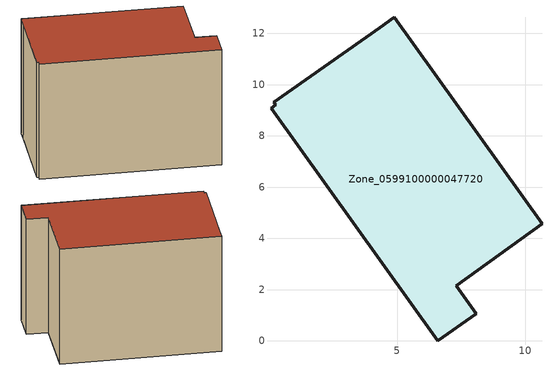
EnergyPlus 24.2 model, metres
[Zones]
Zone_0599100000047720
 floor ground (C_G): 4.88,12.64 10.65,4.57 7.3,2.16 8.08,1.06 6.59,0 0.08,9.08 0.26,9.22 0.18,9.32 4.31,12.22 z0
 wall outside (C_F): 0.08,9.08 6.59,0 8.08,1.06 7.3,2.16 10.65,4.57 4.88,12.64 4.31,12.22 0.18,9.32 0.26,9.22 0.08,9.08 z0:7.84
 roof outside (C_R): 10.65,4.57 4.88,12.64 4.31,12.22 0.18,9.32 0.26,9.22 0.08,9.08 6.59,0 8.08,1.06 7.3,2.16 z7.84
[BUILDING]
Pand.0599100000047720: North Axis=0; Terrain=City; Loads Convergence Tolerance Value=0.04; Temperature Convergence Tolerance Value=0.4; Solar Distribution=FullExterior; Maximum Number of Warmup Days=25; Minimum Number of Warmup Days=1
[Site:Location]
Rotterdam.The.Hague.AP_ZH_NLD Design_Conditions: Latitude=51.96; Longitude=4.45; Time Zone=1; Elevation=-4.5
[SITE:GROUNDTEMPERATURE:BUILDINGSURFACE]
18, 18, 18, 18, 18, 18, 18, 18, 18, 18, 18, 18
[MATERIAL] Thermal Absorptance=0.9; Solar Absorptance=0.7; Visible Absorptance=0.7
Name | Roughness | Thickness | Conductivity | Density | Specific Heat
G.TC.1975-1991 | MediumSmooth | 0.15 | 0.288461 | 540 | 1210
F.TC.1975-1991 | Rough | 0.3 | 0.230769 | 1920 | 840
R.TC.1975-1991 | MediumRough | 0.2 | 0.153846 | 1500 | 1000
[CONSTRUCTION]
C_G: G.TC.1975-1991
C_F: F.TC.1975-1991
C_R: R.TC.1975-1991
[ZONE]
Zone_0599100000047720: Type=1; Multiplier=1; Ceiling Height=Autocalculate; Volume=Autocalculate; Floor Area=autocalculate; Part of Total Floor Area=Yes
[ZONEINFILTRATION:DESIGNFLOWRATE]
Infil_Zone_0599100000047720: Zone or ZoneList or Space or SpaceList=Zone_0599100000047720; Schedule=AlwaysOn; Design Flow Rate Calculation Method=Flow/Area; Flow Rate per Floor Area=0.003; Constant Term Coefficient=1; Temperature Term Coefficient=0; Velocity Term Coefficient=0; Velocity Squared Term Coefficient=0
[HVACTEMPLATE:ZONE:IDEALLOADSAIRSYSTEM]
Zone_0599100000047720: Maximum Heating Supply Air Temperature=50; Minimum Cooling Supply Air Temperature=13; Maximum Heating Supply Air Humidity Ratio=0.0156; Minimum Cooling Supply Air Humidity Ratio=0.0077; Heating Limit=NoLimit; Cooling Limit=NoLimit; Dehumidification Control Type=ConstantSensibleHeatRatio; Cooling Sensible Heat Ratio=0.7; Dehumidification Setpoint=60; Humidification Control Type=None; Humidification Setpoint=30; Outdoor Air Method=None; Outdoor Air Flow Rate per Person=0.00944; Outdoor Air Flow Rate per Zone Floor Area=0; Outdoor Air Flow Rate per Zone=0; Demand Controlled Ventilation Type=None; Outdoor Air Economizer Type=NoEconomizer; Heat Recovery Type=None; Sensible Heat Recovery Effectiveness=0.7; Latent Heat Recovery Effectiveness=0.65
[ZONECONTROL:THERMOSTAT]
ThermostatControl_Zone_0599100000047720: Zone or ZoneList=Zone_0599100000047720; Control Type Schedule=DualSetpointControlType; Control 1=Thermostat_Zone_0599100000047720; Temperature Difference Between Cutout And Setpoint=0
[THERMOSTATSETPOINT:DUALSETPOINT]
Thermostat_Zone_0599100000047720: Heating Setpoint Temperature Schedule=HeatingSetpoint_Zone_0599100000047720; Cooling Setpoint Temperature Schedule=CoolingSetpoint_Zone_0599100000047720
[SCHEDULE:COMPACT]
HeatingSetpoint_Zone_0599100000047720: Through: 12/31, For: AllDays, Until: 24:00, 21
CoolingSetpoint_Zone_0599100000047720: Through: 12/31, For: AllDays, Until: 24:00, 24
DualSetpointControlType: Through: 12/31, For: AllDays, Until: 24:00, 4
AlwaysOn: Through: 12/31, For: AllDays, Until: 24:00, 1
